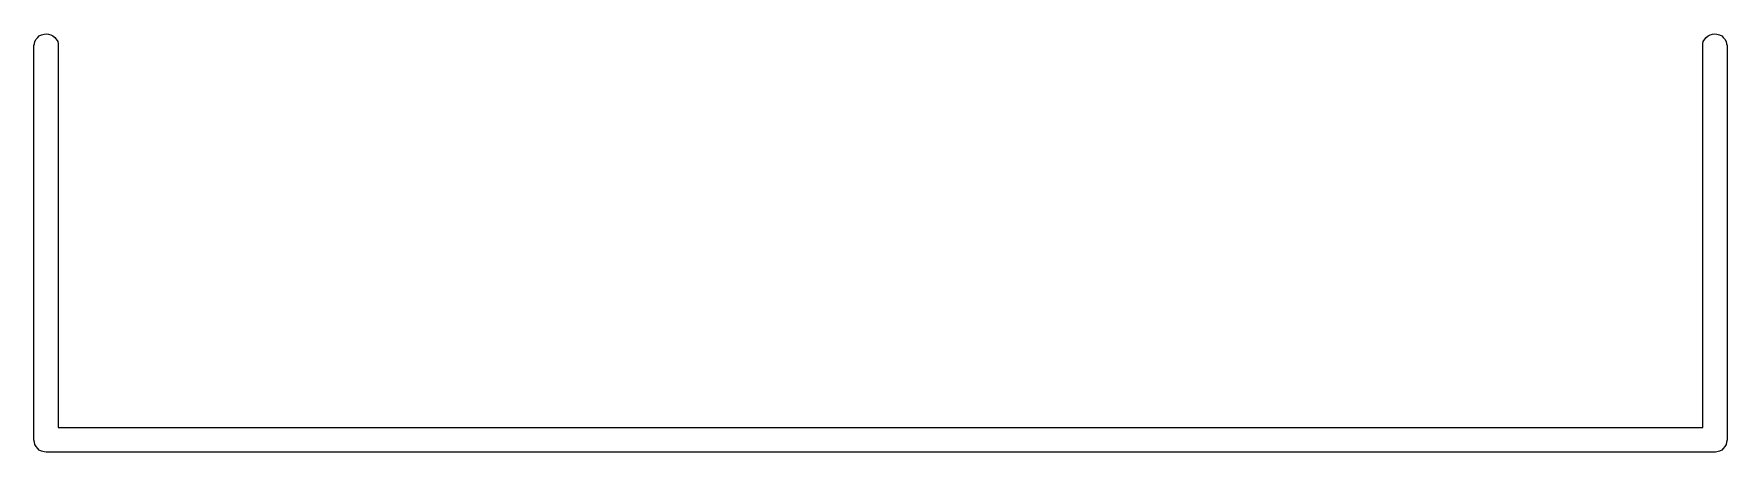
# Model space of a CAD drawing. Extents: x 2.6 to 14.6, y -8.5 to -1.5.
# Drawn here: x 12.5762 to 12.9238, y -8.5001 to -8.4144 of the extents above; entities that cross this region are included whole.
import ezdxf

# ---------------------------------------------------------------- set-up
doc = ezdxf.new("R2010")
doc.units = 0
doc.header["$MEASUREMENT"] = 0
doc.layers.add('BLACK', color=7, linetype='CONTINUOUS')

msp = doc.modelspace()

# ---------------------------------------------------------------- linework, layer by layer
at = {"layer": 'BLACK', "linetype": 'CONTINUOUS'}
for p, q in [((12.5767, -8.41553), (12.577, -8.41515)), ((12.577, -8.41515), (12.5773, -8.41484)), ((12.5773, -8.41484), (12.5778, -8.41461)), ((12.5778, -8.41461), (12.5783, -8.41447)), ((12.5783, -8.41447), (12.5787, -8.41442)), ((12.5787, -8.41442), (12.5792, -8.41447)), ((12.5792, -8.41447), (12.5797, -8.41461)), ((12.5797, -8.41461), (12.5801, -8.41484)), ((12.5801, -8.41484), (12.5805, -8.41515)), ((12.5805, -8.41515), (12.5808, -8.41553)), ((12.9192, -8.41553), (12.9195, -8.41515)), ((12.9195, -8.41515), (12.9199, -8.41484)), ((12.9199, -8.41484), (12.9203, -8.41461)), ((12.9203, -8.41461), (12.9208, -8.41447)), ((12.9208, -8.41447), (12.9213, -8.41442)), ((12.9213, -8.41442), (12.9217, -8.41447)), ((12.9217, -8.41447), (12.9222, -8.41461)), ((12.9222, -8.41461), (12.9227, -8.41484)), ((12.9227, -8.41484), (12.923, -8.41515)), ((12.923, -8.41515), (12.9233, -8.41553)), ((12.5762, -8.41681), (12.5763, -8.41644)), ((12.5762, -8.49752), (12.5762, -8.41681)), ((12.5763, -8.41644), (12.5764, -8.41597)), ((12.5764, -8.41597), (12.5767, -8.41553)), ((12.5808, -8.41553), (12.5811, -8.41597)), ((12.5811, -8.41597), (12.5812, -8.41644)), ((12.5812, -8.41644), (12.5812, -8.41681)), ((12.5812, -8.41681), (12.5812, -8.49514)), ((12.9188, -8.41644), (12.9189, -8.41597)), ((12.9188, -8.41681), (12.9188, -8.41644)), ((12.9188, -8.49514), (12.9188, -8.41681)), ((12.9189, -8.41597), (12.9192, -8.41553)), ((12.9233, -8.41553), (12.9236, -8.41597)), ((12.9236, -8.41597), (12.9237, -8.41644)), ((12.9237, -8.41644), (12.9238, -8.41681)), ((12.9238, -8.41681), (12.9238, -8.49752)), ((12.5812, -8.49514), (12.9188, -8.49514)), ((12.5762, -8.49764), (12.5762, -8.49752)), ((12.5763, -8.49813), (12.5762, -8.49764)), ((12.5764, -8.4986), (12.5763, -8.49813)), ((12.5767, -8.49903), (12.5764, -8.4986)), ((12.9236, -8.4986), (12.9233, -8.49903)), ((12.9237, -8.49813), (12.9236, -8.4986)), ((12.9238, -8.49764), (12.9237, -8.49813)), ((12.9238, -8.49752), (12.9238, -8.49764)), ((12.577, -8.49941), (12.5767, -8.49903)), ((12.5773, -8.49973), (12.577, -8.49941)), ((12.5778, -8.49996), (12.5773, -8.49973)), ((12.5783, -8.5001), (12.5778, -8.49996)), ((12.5787, -8.50015), (12.5783, -8.5001)), ((12.5789, -8.50014), (12.5787, -8.50015)), ((12.9211, -8.50014), (12.5789, -8.50014)), ((12.9213, -8.50015), (12.9211, -8.50014)), ((12.9214, -8.50014), (12.9213, -8.50015)), ((12.9217, -8.5001), (12.9214, -8.50014)), ((12.9222, -8.49996), (12.9217, -8.5001)), ((12.9227, -8.49973), (12.9222, -8.49996)), ((12.923, -8.49941), (12.9227, -8.49973)), ((12.9233, -8.49903), (12.923, -8.49941))]:
    msp.add_line(p, q, dxfattribs=at)

doc.saveas('drawing.dxf')
